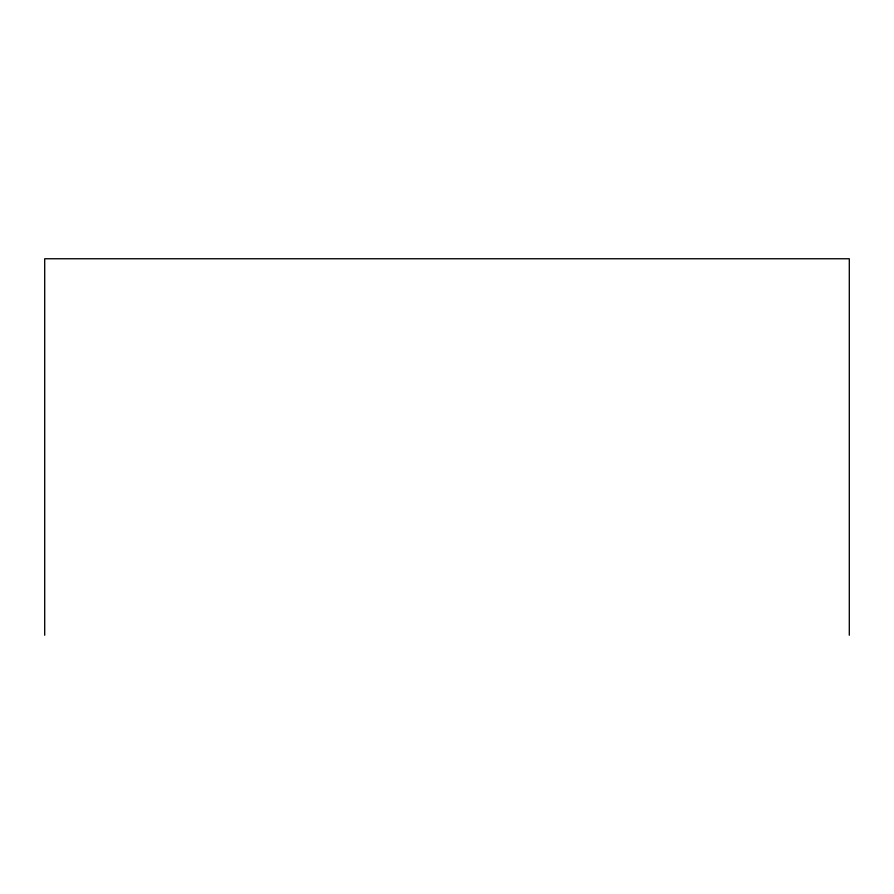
<?xml version="1.0" encoding="UTF-8"?>
<svg xmlns="http://www.w3.org/2000/svg" width="894" height="894" viewBox="0 0 894 894"><rect width="100%" height="100%" fill="white"/><g stroke="black" fill="none" stroke-linecap="round" stroke-linejoin="round"><path stroke-width="1.34" d="M849.3 635.243L849.3 258.757L44.7 258.757L44.7 635.243"/></g></svg>
